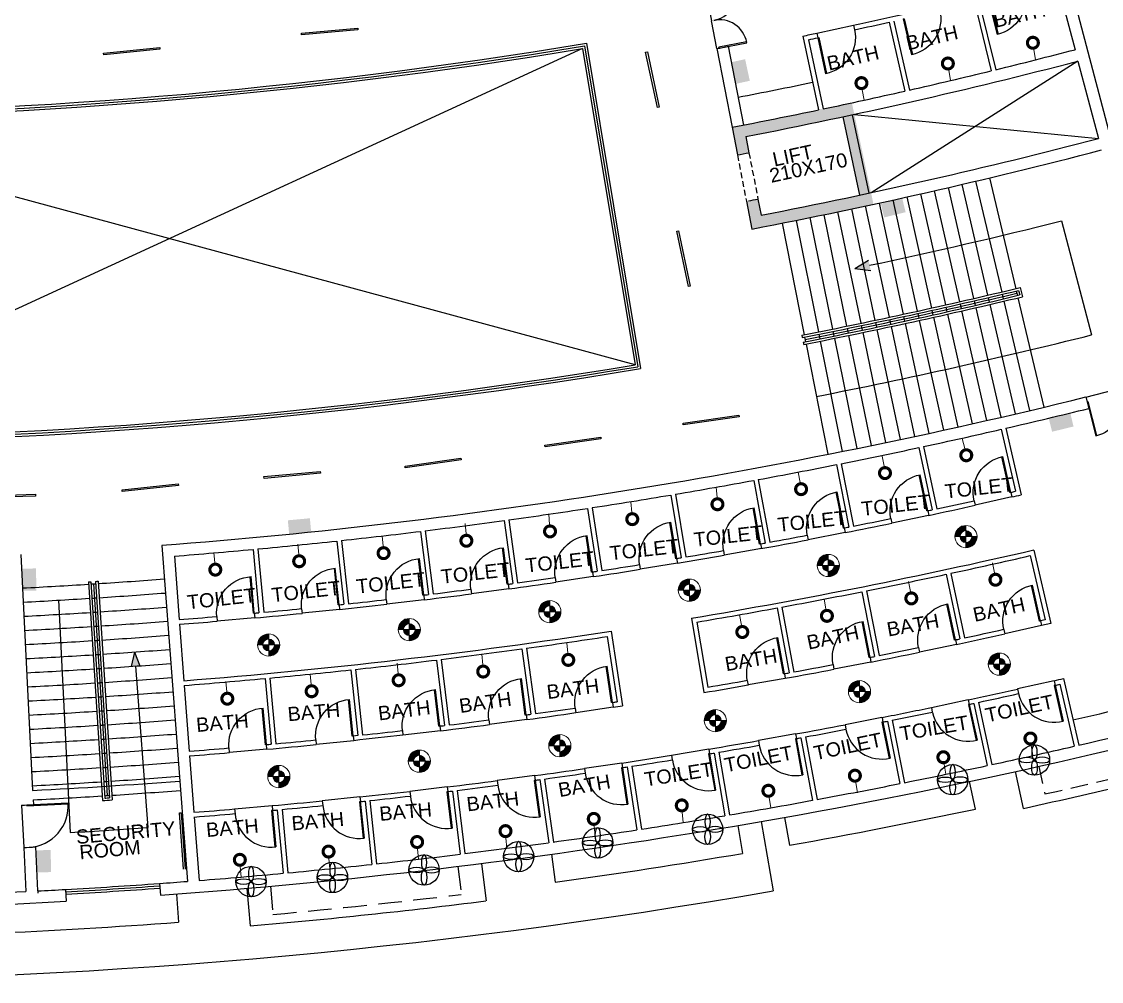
# Model space of a CAD drawing. Header units: inches. Extents: x -221585 to 401252, y -284294 to 332380.
# Drawn here: x 126282 to 128574, y 52533 to 54570 of the extents above; entities that cross this region are included whole.
import ezdxf

# ---------------------------------------------------------------- set-up
doc = ezdxf.new("R2010")
doc.units = ezdxf.units.IN
doc.header["$MEASUREMENT"] = 0
doc.linetypes.add('HIDDEN', pattern=[0.375, 0.25, -0.125])
doc.linetypes.add('HIDDEN2', pattern=[0.1875, 0.125, -0.0625])
for name, color, linetype, lineweight in [('-6LTG', 4, 'Continuous', 18), ('PIE', 7, 'Continuous', 15), ('text', 72, 'HIDDEN2', 5)]:
    doc.layers.add(name, color=color, linetype=linetype, lineweight=lineweight)
doc.layers.add('Lighting', color=8, linetype='Continuous')
doc.styles.add('DIM', font='arial.ttf')

# ---------------------------------------------------------------- blocks, each defined once
blk = doc.blocks.new('TRTH')
at = {"color": 1, "ltscale": 8}
for p, q in [((-589.839, -68.759), (-589.839, -67.98)), ((-589.819, -68.759), (-589.819, -67.979)), ((-589.839, -68.759), (-589.819, -68.759)), ((-589.839, -68.859), (-589.039, -68.859))]:
    blk.add_line(p, q, dxfattribs=at)
blk.add_arc((-589.819, -68.759), 0.78, 0, 91.4693, dxfattribs=at)
blk = doc.blocks.new('d2')
at = {"color": 1, "ltscale": 8}
for p, q in [((-332.772, -186.458, 9945.752), (-332.753, -186.454, 9945.752)), ((-332.628, -187.194, 9945.752), (-332.772, -186.458, 9945.752)), ((-332.609, -187.19, 9945.752), (-332.753, -186.454, 9945.752)), ((-332.753, -186.454, 9945.752), (-332.753, -186.454, 9945.732)), ((-332.753, -186.454, 9945.732), (-332.753, -186.454, 9945.732)), ((-334.226, -186.743, 9945.752), (-334.206, -186.739, 9945.752)), ((-334.082, -187.479, 9945.752), (-334.226, -186.743, 9945.752)), ((-334.062, -187.475, 9945.752), (-334.206, -186.739, 9945.752)), ((-332.628, -187.194, 9945.752), (-332.609, -187.19, 9945.752)), ((-334.063, -187.577, 9945.752), (-332.589, -187.288, 9945.752)), ((-334.082, -187.479, 9945.752), (-334.062, -187.475, 9945.752))]:
    blk.add_line(p, q, dxfattribs=at)
for centre, start, end in [((-332.628, -187.194, 9945.752), 101.092, 178.0402), ((-334.062, -187.475, 9945.752), 24.1438, 101.092)]:
    blk.add_arc(centre, 0.75, start, end, dxfattribs=at)
blk = doc.blocks.new('RYTRTRTRTRT')
at = {"color": 1}
for p, q in [((42.518, 61.153), (42.518, 61.753)), ((42.518, 61.753), (42.538, 61.753)), ((42.538, 61.753), (42.538, 61.153)), ((43.718, 61.753), (43.698, 61.753)), ((43.698, 61.753), (43.698, 61.153)), ((43.718, 61.153), (43.718, 61.753)), ((42.518, 61.153), (42.538, 61.153)), ((42.518, 61.103), (43.118, 61.103)), ((43.718, 61.103), (43.118, 61.103)), ((43.718, 61.153), (43.698, 61.153))]:
    blk.add_line(p, q, dxfattribs=at)
for centre, start, end in [((42.528, 61.163), 359.0371, 90), ((43.708, 61.163), 90, 180.9629)]:
    blk.add_arc(centre, 0.59, start, end, dxfattribs=at)
blk = doc.blocks.new('w.l')
at = {"layer": 'PIE', "color": 6}
blk.add_line((109349.8, 39723.6), (109371.7, 39720.1), dxfattribs=at)
at = {"layer": 'PIE', "color": 6, "const_width": 6.59}
blk.add_lwpolyline([(109337.4, 39737.9, 1), (109333.8, 39715, 1)], format="xyb", close=True, dxfattribs=at)
blk = doc.blocks.new('LED DownLight')
at = {"layer": '-6LTG'}
for points in [[(-34.5, 49.4), (-34.5, 92.8, 0.414214), (-127.3, 0), (-83.8, 0, -0.414214)], [(-34.5, 0), (-83.8, 0, 0.414214), (-34.5, -49.4)], [(-34.5, 49.4), (-34.5, 0), (14.9, 0, 0.414214)], [(58.3, 0), (14.9, 0, -0.414214), (-34.5, -49.4), (-34.5, -92.8, 0.414214)]]:
    blk.add_hatch(color=5, dxfattribs=at).paths.add_polyline_path(points)
at = {"layer": '-6LTG', "color": 5}
for p, q in [((-34.5, -92.8), (-34.5, 92.8)), ((58.3, 0), (-127.3, 0))]:
    blk.add_line(p, q, dxfattribs=at)
for radius in [92.8, 49.4]:
    blk.add_circle((-34.5, 0), radius, dxfattribs=at)

msp = doc.modelspace()

# ---------------------------------------------------------------- hatches: boundary and pattern name
at = {"ltscale": 10}
h = msp.add_hatch(color=4, dxfattribs=at)
h.dxf.hatch_style = 1
edge = h.paths.add_edge_path()
edge.add_line((128025.1, 54367.6), (128060.6, 54201.3))
edge.add_arc((125669.5, 65414.6), 11465.4, 280.97164, 282.03723, ccw=False)
edge.add_line((127851.6, 54158.8), (127845, 54193.2))
edge.add_arc((122394.7, 82341.6), 28671.2, 280.90835, 280.95831, ccw=False)
edge.add_line((127820.4, 54188.4), (127831.8, 54129.5))
edge.add_arc((125816.5, 64664.8), 10726.3, 280.82929, 282.23792)
edge.add_line((128090.2, 54182.2), (128044.3, 54397.4))
edge.add_arc((125814.7, 64673.9), 10515.6, 280.82674, 282.24138, ccw=False)
edge.add_line((127790, 54345.5), (127801.4, 54286.6))
edge.add_arc((122423.3, 82194.3), 28421.2, 280.90778, 280.95818)
edge.add_line((127825.9, 54291.3), (127819.3, 54325.7))
edge.add_arc((125656.6, 65478), 11360.1, 280.97454, 282.03422)
h = msp.add_hatch(color=2, dxfattribs=at)
h.dxf.hatch_style = 1
h.paths.add_polyline_path([(128084.4, 54041.3), (128050.5, 54045.9), (128079.6, 54063.8)])
at = {"ltscale": 8}
h = msp.add_hatch(color=2, dxfattribs=at)
h.dxf.hatch_style = 1
h.paths.add_polyline_path([(126521.8, 53232.2), (126533.3, 53202.9, -0.000385), (126514.5, 53201.6)])

# ---------------------------------------------------------------- linework, layer by layer
at = {"color": 4, "ltscale": 8}
for p, q in [((128362.5, 55198.1, 0.8), (128913.9, 53104.5, 0.8)), ((128479.7, 54655.1, 0.8), (128517.9, 54510, 0.8)), ((128524.2, 54485.9, -58), (128567.5, 54321.5, 1.3)), ((126280.8, 53439.4, 0.4), (126305.8, 52938.5, 0.4)), ((126306.8, 52918.5, 0.4), (126307.3, 52908.6, 0.4)), ((126286.8, 52817.4, 0.4), (126291.5, 52724, 0.4)), ((126311.8, 52818.7, 0.4), (126316.4, 52725.3, 0.4)), ((126316.5, 52723.7, 0.4), (126316.7, 52720.3, 0.4))]:
    msp.add_line(p, q, dxfattribs=at)
at = {"color": 4, "ltscale": 10}
for p, q in [((128304.4, 54610.9, 0.9), (128340, 54465.2, 0.9)), ((128314.1, 54613.2, 0.9), (128349.7, 54467.5, 0.9)), ((128123.8, 54568.4, 0.9), (128157, 54422.2, 0.9)), ((128133.5, 54570.6, 0.9), (128166.8, 54424.4, 0.9)), ((127969.9, 54545, 0.9), (127971.9, 54535.2, 0.9)), ((128048.1, 54561.8, 0.9), (128050.2, 54552.1, 0.4)), ((127782.1, 54517.1, 0.4), (127814.5, 54350.2, 0.4)), ((127940.5, 54538.8, 0.9), (127973.3, 54382.2, 0.9)), ((127952.3, 54531.1, 0.9), (127983.1, 54384.3, 0.9)), ((127757.6, 54512.4, 0.4), (127790, 54345.5, 0.4)), ((128025.2, 54367.6, 0.4), (128060.6, 54201.3, 0.4)), ((128044.7, 54371.8, -58), (128080.1, 54205.5, 1.3)), ((127790, 54345.5, 0.4), (127801.4, 54286.6, 0.4)), ((127819.3, 54325.7, -58), (127825.9, 54291.3, 0.4)), ((127820.4, 54188.4, 0.4), (127831.8, 54129.5, 0.4)), ((127845, 54193.2, 0.4), (127851.6, 54158.8, 0.4)), ((128541.2, 53773.2, 0.4), (128547.1, 53748.9, 0.4)), ((128361.3, 53704.6, 0.9), (128391.6, 53573.1, 0.4)), ((128371, 53706.9, 0.4), (128403.5, 53565.6, 0.4)), ((128186.7, 53665.9, 0.4), (128215.1, 53533.9, 0.4)), ((128196.5, 53668, 0.4), (128224.8, 53536, 0.4)), ((128011.6, 53629.7, 0.4), (128038, 53497.3, 0.4)), ((128021.4, 53631.7, 0.4), (128047.8, 53499.3, 0.4)), ((127836, 53596.2, 0.4), (127860.4, 53463.4, 0.4)), ((127845.8, 53598, 0.4), (127870.2, 53465.2, 0.4)), ((127659.9, 53565.2, 0.4), (127682.3, 53432.1, 0.4)), ((127669.8, 53566.9, 0.4), (127692.2, 53433.8, 0.4)), ((128381.8, 53570.8, 0.4), (128384.1, 53561.1, 0.4)), ((127483.4, 53536.9, 0.4), (127503.8, 53403.4, 0.4)), ((127493.3, 53538.4, 0.4), (127513.7, 53405, 0.4)), ((128205.3, 53531.8, 0.4), (128207.4, 53522, 0.4)), ((128303.8, 53553.2, 0.4), (128306, 53543.5, 0.4)), ((127306.4, 53511.2, 0.4), (127324.9, 53377.5, 0.4)), ((127316.3, 53512.6, 0.4), (127334.8, 53378.8, 0.4)), ((128127, 53515.3, 0.4), (128129.1, 53505.6, 0.4)), ((127129.1, 53488.1, 0.4), (127145.6, 53354.1, 0.4)), ((127139.1, 53489.3, 0.4), (127155.5, 53355.3, 0.4)), ((128028.2, 53495.4, 0.4), (128030.1, 53485.6, 0.4)), ((126951.5, 53467.7, 0.4), (126966, 53333.4, 0.4)), ((126961.4, 53468.7, 0.4), (126975.9, 53334.5, 0.4)), ((127949.7, 53480.1, 0.4), (127951.6, 53470.3, 0.4)), ((126579.7, 53458.5, 0.4), (126634.2, 52745.6, 0.4)), ((126773.6, 53449.8, 0.4), (126786.1, 53315.4, 0.4)), ((126783.6, 53450.8, 0.4), (126796.1, 53316.4, 0.4)), ((127771.8, 53447.5, 0.4), (127773.6, 53437.6, 0.4)), ((127850.6, 53461.6, 0.4), (127852.4, 53451.7, 0.4)), ((128430.5, 53448.6, 0.4), (128466.4, 53292.7, 0.4)), ((126606.5, 53435.5, 0.4), (126616.8, 53300.9, 0.4)), ((127593.5, 53417.5, 0.4), (127595.2, 53407.6, 0.4)), ((127672.5, 53430.4, 0.4), (127674.1, 53420.6, 0.4)), ((128423, 53436.6, 0.4), (128454.4, 53300.2, 0.4)), ((127493.9, 53401.9, 0.4), (127495.5, 53392.1, 0.4)), ((128244.4, 53397, 0.4), (128273.8, 53260.1, 0.4)), ((128254.2, 53399.1, 0.4), (128283.6, 53262.2, 0.4)), ((127315, 53376.1, 0.4), (127316.4, 53366.2, 0.4)), ((127414.8, 53390.2, 0.4), (127416.3, 53380.3, 0.4)), ((127135.7, 53352.9, 0.4), (127136.9, 53343, 0.4)), ((127235.7, 53365.5, 0.4), (127237.1, 53355.6, 0.4)), ((128065.3, 53360, 0.4), (128092.7, 53222.7, 0.4)), ((128075.2, 53362, 0.4), (128102.5, 53224.7, 0.4)), ((126956.1, 53332.4, 0.4), (126957.1, 53322.4, 0.4)), ((127056.2, 53343.5, 0.4), (127057.5, 53333.6, 0.4)), ((127885.7, 53325.7, 0.4), (127911, 53188, 0.4)), ((127895.6, 53327.5, 0.4), (127920.9, 53189.8, 0.4)), ((126696.5, 53307.5, 0.4), (126697.4, 53297.5, 0.4)), ((126776.1, 53314.5, 0.4), (126777.1, 53304.5, 0.4)), ((126876.5, 53324.1, 0.4), (126877.6, 53314.2, 0.4)), ((127703.9, 53303.9, 0.4), (127730.5, 53146.1, 0.4)), ((126617.6, 53291, 0.4), (126626.7, 53171.3, 0.4)), ((127715.5, 53295.7, 0.4), (127738.7, 53157.6, 0.4)), ((128366.6, 53280.3, 0.4), (128368.8, 53270.6, 0.4)), ((128454.4, 53300.2, 0.4), (128444.6, 53298, 0.4)), ((128444.6, 53298, 0.4), (128446.9, 53288.2, 0.4)), ((128466.4, 53292.7, 0.4), (128446.9, 53288.2, 0.4)), ((127525, 53265.1, 0.4), (127546.3, 53126.7, 0.4)), ((127533.4, 53276.5, 0.4), (127557.7, 53118.3, 0.4)), ((128264, 53258, 0.4), (128266.1, 53248.2, 0.4)), ((127344.1, 53238.8, 0.4), (127363.2, 53100.1, 0.4)), ((127354, 53240.1, 0.4), (127373.1, 53101.5, 0.4)), ((128185.8, 53241.6, 0.4), (128187.8, 53231.8, 0.4)), ((127162.7, 53215.2, 0.4), (127179.8, 53076.2, 0.4)), ((127172.6, 53216.4, 0.4), (127189.7, 53077.4, 0.4)), ((128082.9, 53220.8, 0.4), (128084.8, 53211, 0.4)), ((126981, 53194.2, 0.4), (126996.1, 53055.1, 0.4)), ((126991, 53195.3, 0.4), (127006, 53056.1, 0.4)), ((128004.4, 53205.5, 0.4), (128006.3, 53195.7, 0.4)), ((126799.1, 53176, 0.4), (126812, 53036.6, 0.4)), ((126809, 53177, 0.4), (126822, 53037.6, 0.4)), ((127822.4, 53172.1, 0.4), (127824.2, 53162.2, 0.4)), ((127901.2, 53186.2, 0.4), (127903, 53176.4, 0.4)), ((128473.8, 53171.3, 0.4), (128476, 53161.5, 0.4)), ((128493.3, 53175.8, 0.4), (128525.8, 53034.4, 0.4)), ((126627.5, 53161.3, 0.4), (126638.2, 53021.7, 0.4)), ((128395.7, 53154, 0.4), (128398, 53143.9, 0.4)), ((128485.8, 53163.8, 0.4), (128516.1, 53032.2, 0.4)), ((127536.4, 53125.2, 0.4), (127537.9, 53115.3, 0.4)), ((128291.4, 53131, 0.4), (128293.4, 53121.1, 0.4)), ((128303.2, 53123.2, 0.4), (128331.5, 52991.2, 0.4)), ((128313, 53125.3, 0.4), (128341.3, 52993.3, 0.4)), ((127353.3, 53098.7, 0.4), (127354.7, 53088.8, 0.4)), ((127457.2, 53113.4, 0.4), (127458.7, 53103.5, 0.4)), ((128213, 53114.8, 0.4), (128215.1, 53104.7, 0.4)), ((127169.9, 53075, 0.4), (127171.1, 53065.1, 0.4)), ((127274, 53088.1, 0.4), (127275.4, 53078.2, 0.4)), ((128029.8, 53078, 0.4), (128031.7, 53068.2, 0.4)), ((128108.3, 53093.3, 0.4), (128110.2, 53083.5, 0.4)), ((128120, 53085.4, 0.4), (128146.4, 52953, 0.4)), ((128129.8, 53087.4, 0.4), (128156.2, 52955, 0.4)), ((126996.1, 53055.1, 0.4), (126986.1, 53054, 0.4)), ((126986.1, 53054, 0.4), (126987.2, 53044, 0.4)), ((127090.4, 53065.6, 0.4), (127091.7, 53055.6, 0.4)), ((127924.7, 53058.3, 0.4), (127926.5, 53048.5, 0.4)), ((127946.2, 53052.1, 0.4), (127970.6, 52919.3, 0.4)), ((126723.3, 53018.7, 0.4), (126722.5, 53028.7, 0.4)), ((126803, 53025.8, 0.4), (126802.1, 53035.7, 0.4)), ((126906.6, 53045.7, 0.4), (126907.6, 53035.8, 0.4)), ((127845.9, 53044.2, 0.4), (127847.8, 53034.4, 0.4)), ((127936.3, 53050.3, 0.4), (127960.7, 52917.5, 0.4)), ((126638.9, 53011.8, 0.4), (126648.1, 52892.1, 0.4)), ((127661.7, 53013.2, 0.4), (127663.3, 53003.3, 0.4)), ((127740.6, 53026.1, 0.4), (127742.3, 53016.3, 0.4)), ((127752.1, 53017.9, 0.4), (127774.6, 52884.8, 0.4)), ((127762, 53019.6, 0.4), (127784.4, 52886.5, 0.4)), ((127476.9, 52984.9, 0.4), (127478.4, 52975, 0.4)), ((127556.1, 52996.7, 0.4), (127557.6, 52986.8, 0.4)), ((127567.5, 52988.3, 0.4), (127587.9, 52854.9, 0.4)), ((127577.3, 52989.8, 0.4), (127597.8, 52856.4, 0.4)), ((127291.8, 52959.3, 0.4), (127293.2, 52949.4, 0.4)), ((127371.1, 52969.9, 0.4), (127372.5, 52960, 0.4)), ((127382.4, 52961.4, 0.4), (127400.9, 52827.7, 0.4)), ((127392.3, 52962.8, 0.4), (127410.8, 52829, 0.4)), ((127106.2, 52936.5, 0.4), (127107.4, 52926.6, 0.4)), ((127185.6, 52945.9, 0.4), (127186.8, 52936, 0.4)), ((127196.9, 52937.3, 0.4), (127213.4, 52803.3, 0.4)), ((127206.8, 52938.5, 0.4), (127223.3, 52804.5, 0.4)), ((126920.5, 52916.5, 0.4), (126921.6, 52906.6, 0.4)), ((127000.1, 52924.7, 0.4), (127001.2, 52914.8, 0.4)), ((127011.1, 52915.9, 0.4), (127025.6, 52781.6, 0.4)), ((127021.1, 52916.9, 0.4), (127035.6, 52782.7, 0.4)), ((126734.4, 52899.2, 0.4), (126735.4, 52889.2, 0.4)), ((126814.1, 52906.3, 0.4), (126815.1, 52896.3, 0.4)), ((126825, 52897.2, 0.4), (126837.5, 52762.8, 0.4)), ((126835, 52898.2, 0.4), (126847.5, 52763.7, 0.4)), ((126648.9, 52882.2, 0.4), (126659.2, 52747.5, 0.4)), ((126575.1, 52741.2, 0.4), (126576.9, 52716.3, 0.4)), ((126375.6, 52728.5, 0.4), (126377, 52703.5, 0.4))]:
    msp.add_line(p, q, dxfattribs=at)
at = {"color": 5}
for p, q in [((126876.2, 54544.9), (126995.6, 54555.8)), ((126876.6, 54541.2), (126876.2, 54544.9)), ((126996, 54552.2), (126876.6, 54541.2)), ((126995.6, 54555.8), (126996, 54552.2)), ((126456.4, 54502.4), (126575.6, 54514.8)), ((126456.8, 54498.8), (126456.4, 54502.4)), ((126576, 54511.2), (126456.8, 54498.8)), ((126575.6, 54514.8), (126576, 54511.2)), ((127606.7, 54504.6), (127610.3, 54505.4)), ((127631.8, 54387.3), (127606.7, 54504.6)), ((127610.3, 54505.4), (127635.4, 54388.1)), ((127635.4, 54388.1), (127631.8, 54387.3)), ((127672.6, 54124.8), (127676.2, 54125.6)), ((127697.7, 54007.6), (127672.6, 54124.8)), ((127676.2, 54125.6), (127701.3, 54008.3)), ((127701.3, 54008.3), (127697.7, 54007.6)), ((127686.1, 53717.6, 0.4), (127804.8, 53734.6, 0.4)), ((127686.6, 53714, 0.4), (127686.1, 53717.6, 0.4)), ((127805.3, 53730.9, 0.4), (127686.6, 53714, 0.4)), ((127804.8, 53734.6, 0.4), (127805.3, 53730.9, 0.4)), ((127392.6, 53671.1, 0.4), (127511.3, 53688.1, 0.4)), ((127393.1, 53667.5, 0.4), (127392.6, 53671.1, 0.4)), ((127511.8, 53684.4, 0.4), (127393.1, 53667.5, 0.4)), ((127511.3, 53688.1, 0.4), (127511.8, 53684.4, 0.4)), ((127096.1, 53626.6, 0.4), (127214.8, 53643.6, 0.4)), ((127096.6, 53623, 0.4), (127096.1, 53626.6, 0.4)), ((127215.3, 53639.9, 0.4), (127096.6, 53623, 0.4)), ((127214.8, 53643.6, 0.4), (127215.3, 53639.9, 0.4)), ((126796.7, 53604.3, 0.4), (126916.1, 53615.2, 0.4)), ((126797.1, 53600.6, 0.4), (126796.7, 53604.3, 0.4)), ((126916.5, 53611.6, 0.4), (126797.1, 53600.6, 0.4)), ((126916.1, 53615.2, 0.4), (126916.5, 53611.6, 0.4)), ((126495.4, 53576.3, 0.4), (126614.6, 53588.7, 0.4)), ((126615, 53585.1, 0.4), (126495.8, 53572.6, 0.4)), ((126614.6, 53588.7, 0.4), (126615, 53585.1, 0.4)), ((126192, 53563, 0.4), (126311.9, 53566.8, 0.4)), ((126312, 53563.1, 0.4), (126192.1, 53559.3, 0.4)), ((126311.9, 53566.8, 0.4), (126312, 53563.1, 0.4)), ((126495.8, 53572.6, 0.4), (126495.4, 53576.3, 0.4)), ((126617.4, 52891, 0.8), (126621.1, 52891.3, 0.8)), ((126625.6, 52771.4, 0.8), (126617.4, 52891, 0.8)), ((126621.1, 52891.3, 0.8), (126629.2, 52771.6, 0.8))]:
    msp.add_line(p, q, dxfattribs=at)
at = {"color": 2, "ltscale": 8}
for p, q in [((127476.8, 54518.1, 0.4), (127590.1, 53837.4, 0.4)), ((127481, 54523.8, 0.4), (127595.9, 53833.3, 0.4)), ((127472.7, 54512.3, 0.4), (125667, 53682, 0.4)), ((127472.7, 54512.3, 0.4), (127584.4, 53841.6, 0.4)), ((127584.4, 53841.6, 0.4), (125661.9, 54362, 0.4)), ((128277.7, 54224.1, 0.8), (128332.5, 53988.9, 0.9)), ((128306.9, 54231, 0.8), (128362.3, 53995.9, 0.9)), ((128336.1, 54237.9, 0.8), (128392.1, 54003, 0.9)), ((128160.7, 54197.5, 0.8), (128213, 53961.8, 0.9)), ((128189.9, 54204.1, 0.8), (128242.9, 53968.4, 0.9)), ((128219.2, 54210.7, 0.8), (128272.8, 53975.2, 0.9)), ((128248.4, 54217.4, 0.8), (128302.6, 53982, 0.9)), ((128072.7, 54178.4, 0.8), (128123.2, 53942.2, 0.9)), ((128102, 54184.7, 0.8), (128153.2, 53948.6, 0.9)), ((128131.4, 54191.1, 0.8), (128183.1, 53955.2, 0.9)), ((127955.2, 54153.9, 0.8), (128003.2, 53917.2, 0.9)), ((127984.6, 54159.9, 0.8), (128033.2, 53923.3, 0.9)), ((128014, 54166, 0.8), (128063.3, 53929.5, 0.9)), ((128043.3, 54172.1, 0.8), (128093.2, 53935.8, 0.9)), ((127896.3, 54142.1, 0.8), (127943.1, 53905.2, 0.9)), ((127925.8, 54147.9, 0.8), (127973.2, 53911.1, 0.9)), ((128363.4, 53991.1, 0.9), (128365.7, 53981.3, 0.9)), ((128393.2, 53998.1, 0.9), (128395.6, 53988.4, 0.9)), ((128273.9, 53970.3, 0.9), (128276.1, 53960.6, 0.9)), ((128303.7, 53977.2, 0.9), (128306, 53967.4, 0.9)), ((128333.6, 53984.1, 0.9), (128335.9, 53974.3, 0.9)), ((128337, 53969.5, 0.9), (128391.1, 53737.2, 0.9)), ((128366.9, 53976.5, 0.9), (128421.6, 53744.3, 0.9)), ((128396.7, 53983.5, 0.9), (128452, 53751.5, 0.9)), ((128184.2, 53950.3, 0.9), (128186.3, 53940.5, 0.9)), ((128214.1, 53956.9, 0.9), (128216.2, 53947.1, 0.9)), ((128244, 53963.6, 0.9), (128246.2, 53953.8, 0.9)), ((128247.3, 53948.9, 0.9), (128299.6, 53716.2, 0.9)), ((128277.2, 53955.7, 0.9), (128330.1, 53723.1, 0.9)), ((128307.1, 53962.5, 0.9), (128360.6, 53730.1, 0.9)), ((128064.3, 53924.6, 0.9), (128066.3, 53914.9, 0.9)), ((128094.3, 53930.9, 0.9), (128096.3, 53921.1, 0.9)), ((128124.2, 53937.3, 0.9), (128126.3, 53927.5, 0.9)), ((128127.4, 53922.6, 0.9), (128177.3, 53689.4, 0.9)), ((128154.2, 53943.8, 0.9), (128156.3, 53934, 0.9)), ((128157.4, 53929.1, 0.9), (128207.9, 53696, 0.9)), ((128187.4, 53935.6, 0.9), (128238.5, 53702.7, 0.9)), ((128217.3, 53942.2, 0.9), (128269, 53709.4, 0.9)), ((127938.2, 53904.2, 0.9), (127939.2, 53899.3, 0.9)), ((127938.2, 53904.2, 0.9), (127939.2, 53899.3, 0.9)), ((127944.1, 53900.2, 0.9), (127946, 53890.4, 0.9)), ((127974.2, 53906.2, 0.9), (127976.1, 53896.4, 0.9)), ((128004.2, 53912.3, 0.9), (128006.2, 53902.5, 0.9)), ((128034.3, 53918.4, 0.9), (128036.3, 53908.6, 0.9)), ((128037.3, 53903.7, 0.9), (128085.3, 53670.1, 0.9)), ((128067.3, 53910, 0.9), (128116, 53676.5, 0.9)), ((128097.4, 53916.3, 0.9), (128146.6, 53682.9, 0.9)), ((127941.1, 53889.5, 0.9), (127942.1, 53884.6, 0.9)), ((127947, 53885.5, 0.9), (127993.2, 53651.6, 0.9)), ((127977.1, 53891.5, 0.9), (128023.9, 53657.7, 0.9)), ((128007.2, 53897.6, 0.9), (128054.6, 53663.9, 0.9)), ((126360.8, 53342.1, 0.4), (126385.3, 52849.2, 0.4)), ((126521.8, 53232.2, 0.4), (126514.5, 53201.6, 0.4)), ((126521.8, 53232.2, 0.4), (126533.3, 53202.9, 0.4)), ((126524.1, 53202.3, 0.4), (126550.3, 52859.8, 0.4))]:
    msp.add_line(p, q, dxfattribs=at)
at = {"color": 2, "ltscale": 10}
for p, q in [((128524.2, 54485.9, -58), (128085, 54206.6, 0.4)), ((128049.6, 54372.8, 0.4), (128567.5, 54321.5, 1.3)), ((128489.3, 54146.7, 0.8), (128553, 53904.9, 0.8)), ((128050.5, 54045.9, 0.4), (128079.6, 54063.8, 0.4)), ((128050.5, 54045.9, 0.4), (128084.4, 54041.3, 0.4)), ((128398.1, 53999.3, 0.4), (128400.5, 53989.6, 0.4)), ((128401.8, 54005.3, 0.4), (128406.5, 53985.9, 0.4)), ((126424.5, 53381, 0.4), (126454.2, 52917, 0.4)), ((126429.5, 53381.4, 0.4), (126458.9, 52922.3, 0.4)), ((126434.8, 53376.7, 0.4), (126463.6, 52927.6, 0.4)), ((126439.5, 53382, 0.4), (126468.9, 52922.9, 0.4)), ((126444.5, 53382.3, 0.4), (126474.2, 52918.3, 0.4))]:
    msp.add_line(p, q, dxfattribs=at)
at = {"color": 2, "linetype": 'HIDDEN2', "ltscale": 100}
for p, q in [((127825.9, 54291.3, 0.4), (127845, 54193.2, 0.4)), ((127801.4, 54286.6, 0.4), (127820.4, 54188.4, 0.4))]:
    msp.add_line(p, q, dxfattribs=at)
at = {"color": 20, "linetype": 'HIDDEN', "ltscale": 150}
msp.add_line((128440.9, 52989.6, 0.4), (128454, 52931, 0.4), dxfattribs=at)
at = {"color": 20, "ltscale": 10}
for p, q in [((128408.6, 52900.5, 0.4), (128391.9, 52978.6, 0.4)), ((128306.7, 52899, 0.4), (128294.1, 52957.7, 0.4)), ((127901.4, 52881.4, 0.4), (127911.9, 52822.3, 0.4)), ((127802, 52864.1, 0.4), (127812, 52804.9, 0.4)), ((127406.6, 52803.2, 0.4), (127414.8, 52743.8, 0.4)), ((127258, 52782.7, 0.4), (127267.9, 52704.2, 0.4)), ((126760.6, 52730.8, 0.4), (126767.5, 52651.1, 0.4)), ((126611.1, 52718.8, 0.4), (126615.5, 52659, 0.4))]:
    msp.add_line(p, q, dxfattribs=at)
at = {"color": 1, "ltscale": 10}
msp.add_line((127851.7, 52872.6, 0.4), (127877.4, 52725.6, 0.4), dxfattribs=at)
at = {"color": 20, "linetype": 'HIDDEN', "ltscale": 200}
for p, q in [((127208.3, 52777.5, 0.4), (127215.5, 52717.9, 0.4)), ((126810.4, 52735.2, 0.4), (126815.8, 52675.5, 0.4))]:
    msp.add_line(p, q, dxfattribs=at)
at = {"color": 5}
for centre in [(128431.9, 53003), (128258.3, 52961.2), (127738.3, 52856.1, 0.4), (127505, 52827.3), (127337.2, 52798.2), (127136.5, 52769.7), (126769.4, 52745.2), (126942.1, 52753.9)]:
    msp.add_circle(centre, 32.2, dxfattribs=at)
at = {"color": 4, "ltscale": 10}
for centre, radius, start, end in [((125661.9, 65452, 0.4), 11148.5, 282.35875, 282.90006), ((125661.9, 65452, 0.4), 11158.5, 282.35875, 282.74593), ((125661.9, 65452, 0.4), 11148.5, 281.79342, 281.94751), ((122420.3, 82211.2, 0.4), 28208.4, 280.90675, 280.95753), ((125661.9, 65452, 0.4), 11158.5, 281.84481, 281.94751), ((125619.3, 65623.2, -58), 11485, 283.75321, 284.61841), ((125661.9, 65452, -58), 11333.5, 280.9733, 284.62866), ((125661.9, 65452, 0.4), 11308.5, 282.79727, 283.69907), ((125661.9, 65452, 0.4), 11308.5, 281.84481, 282.74661), ((125661.9, 65452, 0.4), 11308.5, 280.84677, 281.79415), ((125661.9, 65452, 1.3), 11503.5, 280.9733, 284.63063), ((122423.3, 82194.3, 0.4), 28421.2, 280.90778, 280.95818), ((125658, 65469.2, -0.4), 11546.2, 280.85214, 284.62793), ((125661.9, 65452, 0.4), 11468.5, 280.87294, 280.9733), ((125661.9, 65452, 0.4), 12028.5, 274.37583, 283.84941), ((125661.9, 65452, 0.4), 12053.5, 282.98856, 283.85075), ((125661.9, 65452, 0.4), 12053.5, 282.13865, 282.94101), ((125661.9, 65452, 0.4), 12053.5, 281.28874, 282.09111), ((125661.9, 65452, 0.4), 12053.5, 280.43883, 281.24121), ((125661.9, 65452, 0.4), 12053.5, 279.58893, 280.3913), ((125661.9, 65452, 0.4), 12053.5, 278.73902, 279.54139), ((125661.9, 65452, 0.4), 12188.5, 282.89428, 282.94128), ((125661.9, 65452, 0.4), 12188.5, 282.89428, 282.94128), ((125661.9, 65452, 0.4), 12198.5, 282.89431, 282.98827), ((125661.9, 65452, 0.4), 12053.5, 277.88911, 278.69148), ((125661.9, 65452, 0.4), 12188.5, 282.04437, 282.09138), ((125661.9, 65452, 0.4), 12198.5, 282.04441, 282.51821), ((125661.9, 65452, 0.4), 12188.5, 282.13838, 282.51821), ((125661.9, 65452, 0.4), 12188.5, 282.13838, 282.51821), ((125661.9, 65452, 0.4), 12053.5, 277.0392, 277.84158), ((125661.9, 65452, 0.4), 12188.5, 281.28848, 281.66865), ((125661.9, 65452, 0.4), 12053.5, 276.1893, 276.99167), ((125661.9, 65452, 0.4), 12188.5, 281.18839, 281.24147), ((125661.9, 65452, 0.4), 12198.5, 281.1945, 281.66865), ((125661.9, 65452, 0.4), 12053.5, 275.33939, 276.14176), ((125661.9, 65452, 0.4), 12188.5, 280.3391, 280.39156), ((125661.9, 65452, 0.4), 12198.5, 280.33903, 280.81874), ((125661.9, 65452, 0.4), 12188.5, 280.43857, 280.81839), ((125661.9, 65452, 0.4), 12053.5, 274.49467, 275.29186), ((125661.9, 65452, 0.4), 12188.5, 279.58866, 279.96849), ((125661.9, 65452, 0.4), 12318.5, 279.5419, 282.98804), ((125661.9, 65452, 0.4), 12188.5, 278.73876, 279.11858), ((125661.9, 65452, 0.4), 12188.5, 279.48843, 279.54165), ((125661.9, 65452, 0.4), 12198.5, 279.49469, 279.96849), ((125661.9, 65452, 0.4), 12328.5, 282.13812, 282.94155), ((125661.9, 65452, 0.4), 12188.5, 278.64474, 278.69175), ((125661.9, 65452, 0.4), 12198.5, 278.64478, 279.11893), ((125661.9, 65452, 0.4), 12328.5, 281.28821, 282.09164), ((125661.9, 65452, 0.4), 12188.5, 277.79483, 277.84184), ((125630.1, 65673.4, 0.4), 12422.2, 277.80169, 278.26696), ((125661.9, 65452, 0.4), 12188.5, 277.88885, 278.26867), ((125661.9, 65452, 0.4), 12188.5, 276.94493, 276.99193), ((125661.9, 65452, 0.4), 12198.5, 276.94496, 277.41911), ((125661.9, 65452, 0.4), 12188.5, 277.03894, 277.41876), ((125661.9, 65452, 0.4), 12328.5, 280.4383, 281.24174), ((125661.9, 65452, 0.4), 12188.5, 276.08865, 276.14203), ((125661.9, 65452, 0.4), 12198.5, 276.09506, 276.56886), ((125661.9, 65452, 0.4), 12188.5, 276.18903, 276.56886), ((125661.9, 65452, 0.4), 12328.5, 279.5884, 280.39183), ((125661.9, 65452, 0.4), 12188.5, 274.49335, 274.86904), ((125661.9, 65452, 0.4), 12188.5, 275.24511, 275.29212), ((125661.9, 65452, 0.4), 12198.5, 275.24515, 275.7193), ((125661.9, 65452, 0.4), 12188.5, 275.33913, 275.71895), ((125661.9, 65452, 0.4), 12198.5, 274.49325, 274.86939), ((125661.9, 65452, 0.4), 12468.5, 282.13786, 282.52858), ((125661.9, 65452, 0.4), 12318.5, 274.49211, 278.73851), ((125661.9, 65452, 0.4), 12328.5, 277.88858, 278.69201), ((125661.9, 65452, 0.4), 12468.5, 282.04599, 282.0919), ((125661.9, 65452, 0.4), 12478.5, 282.04599, 282.52858), ((125661.9, 65452, 0.4), 12328.5, 277.03867, 277.84211), ((125661.9, 65452, 0.4), 12468.5, 281.28795, 281.67833), ((125661.9, 65452, 0.4), 12328.5, 276.18877, 276.9922), ((125661.9, 65452, 0.4), 12468.5, 281.19624, 281.242), ((125661.9, 65452, 0.4), 12478.5, 281.19608, 281.67833), ((125661.9, 65452, 0.4), 12328.5, 275.33886, 276.14229), ((125661.9, 65452, 0.4), 12468.5, 280.34633, 280.39209), ((125661.9, 65452, 0.4), 12478.5, 280.34618, 280.82842), ((125661.9, 65452, 0.4), 12468.5, 280.43804, 280.82842), ((125661.9, 65452, 0.4), 12328.5, 274.49202, 275.29239), ((125661.9, 65452, 0.4), 12468.5, 279.58814, 279.97885), ((126001.3, 64014.7, 0.4), 11121.7, 282.84529, 282.94815), ((125661.9, 65452, 0.4), 12478.5, 279.5422, 279.97885), ((125661.9, 65452, 0.4), 12598.5, 282.04682, 282.5329), ((125661.9, 65452, 0.4), 12608.5, 282.1376, 282.53307), ((125661.9, 65452, 0.4), 12608.5, 282.89661, 282.94207), ((125661.9, 65452, 0.4), 12468.5, 278.64636, 278.69228), ((125661.9, 65452, 0.4), 12608.5, 282.0467, 282.09216), ((125661.9, 65452, 1.3), 12743.5, 282.98727, 284.64209), ((125661.9, 65452, 0.4), 12768.5, 274.10933, 284.75507), ((125827.9, 64339.9, 0.4), 11344.1, 277.72775, 277.77805), ((125661.9, 65452, 0.4), 12478.5, 277.79645, 278.27903), ((125827.9, 64339.9, 0.4), 11344.1, 277.82856, 278.25784), ((125661.9, 65452, 0.4), 12478.5, 278.64636, 278.73821), ((125661.9, 65452, 0.4), 12598.5, 281.19675, 281.68316), ((125661.9, 65452, 0.4), 12608.5, 281.28769, 281.68316), ((125661.9, 65452, 0.4), 12468.5, 276.94651, 276.99246), ((125662, 65451.5, 0.4), 12478, 276.94653, 277.4288), ((125661.9, 65452, 0.4), 12468.5, 277.03841, 277.42879), ((125661.9, 65452, 0.4), 12598.5, 280.34684, 280.83325), ((125661.9, 65452, 0.4), 12608.5, 281.19679, 281.24225), ((127422.8, 49598.2, 0.4), 3473.3, 95.471, 97.2049), ((125661.9, 65452, 0.4), 12468.5, 276.18851, 276.57889), ((125661.9, 65452, 0.4), 12608.5, 280.43779, 280.83325), ((125661.9, 65452, 0.4), 12468.5, 274.49071, 274.87942), ((125661.9, 65452, 0.4), 12468.5, 275.24675, 275.29265), ((125661.9, 65452, 0.4), 12478.5, 275.24675, 275.72931), ((125661.9, 65452, 0.4), 12468.5, 275.3386, 275.72898), ((125661.9, 65452, 0.4), 12598.5, 279.49694, 279.98301), ((125661.9, 65452, 0.4), 12608.5, 279.58788, 279.98334), ((125661.9, 65452, 0.4), 12608.5, 280.34688, 280.39235), ((125661.9, 65452, 0.4), 12743.5, 282.13736, 282.94231), ((125661.9, 65452, 0.4), 12478.5, 274.49062, 274.87942), ((125661.9, 65452, 0.4), 12598.5, 278.64703, 279.13311), ((125661.9, 65452, 0.4), 12608.5, 279.49698, 279.54244), ((125661.9, 65452, 0.4), 12598.5, 277.79712, 278.2832), ((125661.9, 65452, 0.4), 12608.5, 278.64707, 278.69253), ((125661.9, 65452, 0.4), 12608.5, 278.73797, 279.13344), ((125661.9, 65452, 0.4), 12743.5, 281.28745, 282.0924), ((125661.9, 65452, 0.4), 12598.5, 276.94646, 277.43362), ((125661.9, 65452, 0.4), 12608.5, 277.79716, 277.84262), ((125661.9, 65452, 0.4), 12608.5, 277.88807, 278.2832), ((125661.9, 65452, 0.4), 12598.5, 276.09731, 276.58263), ((125661.9, 65452, 0.4), 12608.5, 276.94649, 276.99272), ((125661.9, 65452, 0.4), 12608.5, 277.03816, 277.43362), ((125661.9, 65452, 0.4), 12608.5, 277.03816, 277.43362), ((125661.9, 65452, 0.4), 12743.5, 280.43755, 281.24249), ((125661.9, 65452, 0.4), 12598.5, 275.24737, 275.73348), ((125661.9, 65452, 0.4), 12608.5, 276.09735, 276.14281), ((125661.9, 65452, 0.4), 12608.5, 276.18825, 276.58295), ((125661.9, 65452, 0.4), 12743.5, 279.58764, 280.39259), ((125661.9, 65452, 0.4), 12598.5, 274.48953, 274.88354), ((125661.9, 65452, 0.4), 12608.5, 275.24744, 275.2929), ((125661.9, 65452, 0.4), 12608.5, 275.33834, 275.73381), ((125661.9, 65452, 0.4), 12608.5, 274.48944, 274.8839), ((125661.9, 65452, 0.4), 12743.5, 278.73773, 279.54268), ((125661.9, 65452, 0.4), 12743.5, 277.88782, 278.69277), ((125661.9, 65452, 0.4), 12743.5, 277.03792, 277.84286), ((125661.9, 65452, 0.4), 12743.5, 276.18801, 276.99296), ((125661.9, 65452, 0.4), 12743.5, 275.3381, 276.14305), ((125661.9, 65452, 0.4), 12743.5, 274.48823, 275.29314), ((125661.9, 65452, 0.4), 12743.5, 274.10933, 274.37583), ((125661.7, 65458.9, 0.4), 12750.4, 271.45756, 272.83104), ((125661.9, 65452, 0.4), 12743.5, 272.94397, 273.21046), ((125661.9, 65452, 0.4), 12768.5, 271.36749, 273.21046)]:
    msp.add_arc(centre, radius, start, end, dxfattribs=at)
at = {"color": 2, "ltscale": 8}
for radius, start, end in [(11078.5, 260.54951, 279.45049), (11083.5, 260.57536, 279.42464), (11088.5, 260.60118, 279.39882), (11770, 281.15121, 283.4613), (11775, 281.15122, 283.43695), (11780, 281.17555, 283.41263), (11785, 281.15124, 283.43693), (11790, 281.15125, 283.46122), (11778.5, 260.54951, 279.45049), (11773.5, 260.57384, 279.42616), (11768.5, 260.59819, 279.40181), (12100, 272.94834, 273.61522), (12095, 273.61508, 273.63877), (12100, 273.63878, 273.68613), (12095, 273.68614, 273.70982), (12100, 273.70981, 274.37583), (12130, 273.70969, 274.37583), (12130, 272.94834, 273.61522), (12130, 273.63884, 273.68607), (12160, 273.70957, 274.37583), (12160, 272.94834, 273.61534), (12160, 273.63889, 273.68601), (12190, 272.94811, 273.61545), (12190, 273.63895, 273.68595), (12190, 273.70946, 274.37583), (12220, 273.63901, 273.6859), (12220, 273.70934, 274.37583), (12220, 272.94788, 273.61557), (12250, 273.70923, 274.37583), (12250, 272.94765, 273.61568), (12250, 273.63907, 273.68584), (12280, 272.94742, 273.6158), (12280, 273.63912, 273.68578), (12280, 273.70911, 274.37583), (12310, 272.94719, 273.61591), (12310, 273.63918, 273.68572), (12310, 273.709, 274.37583), (12340, 273.70888, 274.37583), (12340, 272.94697, 273.61602), (12340, 273.63924, 273.68567), (12370, 272.94674, 273.61613), (12370, 273.63929, 273.68561), (12370, 273.70877, 274.37583), (12400, 272.94652, 273.61625), (12400, 273.63935, 273.68556), (12400, 273.70866, 274.37583), (12430, 273.70855, 274.37583), (12430, 272.94629, 273.61636), (12430, 273.63941, 273.6855), (12460, 273.70844, 274.37583), (12460, 272.94607, 273.61647), (12460, 273.63946, 273.68544), (12490, 272.94585, 273.61658), (12490, 273.63952, 273.68539), (12490, 273.70833, 274.37583), (12520, 273.70822, 274.37583), (12520, 272.94563, 273.61669), (12520, 273.63957, 273.68533), (12560, 273.61683, 273.70807), (12550, 273.63963, 273.68528), (12555, 273.63963, 273.68527), (12623.5, 273.28527, 274.03542)]:
    msp.add_arc((125661.9, 65452, 0.4), radius, start, end, dxfattribs=at)
at = {"color": 8, "ltscale": 10}
msp.add_arc((125661.9, 65452, 0.4), 11248.5, 280.9733, 281.79388, dxfattribs=at)
at = {"color": 2, "ltscale": 10}
for radius, start, end in [(11653.5, 281.98607, 284.04153), (11903.5, 281.17555, 284.05651)]:
    msp.add_arc((125661.9, 65452, 0.4), radius, start, end, dxfattribs=at)
at = {"color": 253, "ltscale": 8}
msp.add_arc((125661.9, 65452, 0.4), 12688.5, 282.98726, 284.39324, dxfattribs=at)
at = {"color": 20, "ltscale": 10}
for centre, radius, start, end in [((125662, 65452, 0.4), 12848.5, 282.34342, 284.575), ((125662, 65452, 0.4), 12828.5, 280.10083, 281.89721), ((125661.9, 65452, 0.4), 12828.5, 277.85338, 279.64858), ((125662, 65403.5, 0.4), 12870, 260.08648, 279.91229), ((125661.9, 65452, 0.4), 12848.5, 274.9361, 277.18032), ((125661.9, 65452, 0.4), 12828.5, 272.46779, 274.263)]:
    msp.add_arc(centre, radius, start, end, dxfattribs=at)
at = {"color": 20, "linetype": 'HIDDEN', "ltscale": 150}
msp.add_arc((125661.9, 65452, 0.4), 12828.5, 282.57066, 284.35185, dxfattribs=at)
at = {"color": 4, "ltscale": 8}
for centre, radius, start, end in [((125661.9, 65452, 0.4), 12530, 272.94554, 274.37583), ((125661.9, 65452, 0.4), 12550, 273.70811, 274.37583), ((125661.9, 65452, 0.4), 12550, 272.94539, 273.6168), ((125616.3, 66346.2, 0.4), 13455.4, 272.83734, 272.9438), ((125584.4, 66970.9, 0.4), 14170.9, 272.84113, 272.94221)]:
    msp.add_arc(centre, radius, start, end, dxfattribs=at)
at = {"color": 5, "ltscale": 10}
for radius in [12743.5, 12748.5, 12753.5]:
    msp.add_arc((125661.9, 65452, 0.4), radius, 273.21046, 274.10933, dxfattribs=at)
at = {"color": 20, "linetype": 'HIDDEN', "ltscale": 200}
msp.add_arc((125661.9, 65452, 0.4), 12828.5, 275.16047, 276.95595, dxfattribs=at)
at = {"color": 5, "extrusion": (0, 0, -1)}
for centre, major_axis, ratio in [((128431.9, 53019.1), (0, -16.1), 0.361042), ((128448, 53003), (-16.1, 0), 0.363524), ((128258.3, 52977.3), (0, -16.1), 0.361042), ((128274.4, 52961.2), (-16.1, 0), 0.363524), ((127738.3, 52872.2, 0.4), (0, -16.1), 0.361042), ((127505, 52843.4), (0, -16.1), 0.361042), ((127754.4, 52856.1, 0.4), (-16.1, 0), 0.363524), ((127337.2, 52814.2), (0, -16.1), 0.361042), ((127521.1, 52827.3), (-16.1, 0), 0.363524), ((127136.5, 52785.8), (0, -16.1), 0.361042), ((127353.3, 52798.2), (-16.1, 0), 0.363524), ((126769.4, 52761.3), (0, -16.1), 0.361042), ((126942.1, 52769.9), (0, -16.1), 0.361042), ((127152.6, 52769.7), (-16.1, 0), 0.363524), ((126958.2, 52753.9), (-16.1, 0), 0.363524), ((126785.5, 52745.2), (-16.1, 0), 0.363524)]:
    msp.add_ellipse(centre, major_axis=major_axis, ratio=ratio, dxfattribs=at)
at = {"color": 5}
for centre, major_axis, ratio in [((128415.9, 53003), (16.1, 0), 0.363524), ((128431.9, 52986.9), (0, 16.1), 0.361042), ((128242.2, 52961.2), (16.1, 0), 0.363524), ((128258.3, 52945.1), (0, 16.1), 0.361042), ((127722.3, 52856.1, 0.4), (16.1, 0), 0.363524), ((127738.3, 52840, 0.4), (0, 16.1), 0.361042), ((127488.9, 52827.3), (16.1, 0), 0.363524), ((127505, 52811.3), (0, 16.1), 0.361042), ((127321.2, 52798.2), (16.1, 0), 0.363524), ((127120.5, 52769.7), (16.1, 0), 0.363524), ((127337.2, 52782.1), (0, 16.1), 0.361042), ((126926, 52753.9), (16.1, 0), 0.363524), ((126942.1, 52737.8), (0, 16.1), 0.361042), ((127136.5, 52753.6), (0, 16.1), 0.361042), ((126753.3, 52745.2), (16.1, 0), 0.363524), ((126769.4, 52729.1), (0, 16.1), 0.361042)]:
    msp.add_ellipse(centre, major_axis=major_axis, ratio=ratio, dxfattribs=at)
at = {"color": 3, "ltscale": 10}
for points in [[(127817.8, 54489.8), (127827.7, 54444), (127788.4, 54483.4), (127798.4, 54437.6)], [(128105.8, 54183.3), (128151.3, 54194.4), (128112.9, 54154.1), (128158.4, 54165.2)], [(128462.1, 53728.7), (128507.7, 53739.8), (128469.2, 53699.5), (128514.8, 53710.6)], [(126847.4, 53511.6), (126894.1, 53515.9), (126850.2, 53481.6), (126896.9, 53486)], [(126312.8, 53409.5, 0.4), (126313.8, 53362.6, 0.4), (126282.8, 53408.9, 0.4), (126283.8, 53362, 0.4)], [(126343.9, 52812.2, 0.4), (126345, 52765.3, 0.4), (126313.9, 52811.5, 0.4), (126314.9, 52764.6, 0.4)]]:
    msp.add_solid(points, dxfattribs=at)

# ---------------------------------------------------------------- block references
at = {"color": 4}
for name, p, xscale, yscale, zscale, rotation in [('RYTRTRTRTRT', (120931.8, 57652, 0.4), 99.9999999999169, 99.9999999999169, 99.9999999999169, 280.8818194424917), ('TRTH', (187221.1, 62275.7, 0.4), -100.0000000000037, 100, 100, 194.0582776176485), ('TRTH', (187156.9, 61278.4, 1.3), -100.0000000000119, 100, 100, 193.1305655908313), ('TRTH', (187080.1, 60245.4, 0.9), -99.99999999999807, 100, 100, 192.1670940077945), ('TRTH', (69329.3, 47311.1, 0.4), -100.0000000000093, 100, 99.99999999999996, 12.69999218026569), ('TRTH', (69066.5, 48147.8, 0.4), -100.0000000000113, 100, 99.99999999999996, 11.8509922784491), ('TRTH', (68816.2, 48988, 0.4), -99.99999999999976, 100, 99.99999999999996, 11.00218689944062), ('TRTH', (68578.1, 49835.3, 0.4), -99.99999999999953, 100, 99.99999999999996, 10.15007655309473), ('TRTH', (68352.9, 50681, 0.4), -100.0000000000067, 100, 99.99999999999996, 9.302889451759793), ('TRTH', (68140, 51535, 0.4), -99.99999999999052, 100, 99.99999999999996, 8.45070616375879), ('TRTH', (67939.9, 52387.1, 0.4), -100.0000000000096, 100, 99.99999999999996, 7.603425084780584), ('TRTH', (67752.5, 53247.2, 0.4), -100.0000000000137, 100, 99.99999999999996, 6.751148190131628), ('TRTH', (67577.8, 54104.9, 0.4), -99.99999999998971, 100, 99.99999999999996, 5.903773771797578), ('TRTH', (67415.9, 54970.2, 0.4), -100.0000000000129, 100, 99.99999999999996, 5.051403702050186), ('TRTH', (69393.9, 47021.6, 0.4), -100.0000000000123, 100, 99.99999999999996, 12.71613183136464), ('TRTH', (69125.4, 47872.9, 0.4), -100.0000000000089, 100, 99.99999999999996, 11.85208298843599), ('TRTH', (68870.9, 48713.1, 0.4), -99.9999999999863, 100, 99.99999999999996, 11.00246238454215), ('TRTH', (68629, 49554.4, 0.4), -99.99999999999443, 100, 99.99999999999996, 10.15542484681319), ('TRTH', (68182.6, 51252.8, 0.4), -99.99999999999913, 100, 99.99999999999996, 8.45594393347322), ('TRTH', (67978.2, 52109.6, 0.4), -100.0000000000094, 100, 99.99999999999996, 7.603519321460643), ('TRTH', (72379.4, 33679.4, 0.4), 99.99999999999567, 99.99999999999567, 99.99999999999567, 192.5028536773018), ('TRTH', (67786.7, 52966.6, 0.4), -100.0000000000067, 100, 99.99999999999996, 6.753669303624479), ('TRTH', (67607.8, 53826.5, 0.4), -99.99999999998971, 100, 99.99999999999996, 5.903773771797578), ('TRTH', (72184.1, 33676.1, 0.4), 99.99999999999524, 99.99999999999524, 99.99999999999524, 192.4649488177225), ('TRTH', (67441.5, 54679.6, 0.4), -99.99999999999267, 100, 99.99999999999996, 5.062817191724598), ('TRTH', (71601.9, 34830, 0.4), 100.0000000000094, 100.0000000000094, 100.0000000000094, 191.2524911078945), ('TRTH', (71081.8, 35870.9, 0.4), 100.0000000000105, 100.0000000000105, 100.0000000000105, 190.164925028831), ('TRTH', (70714.4, 36457.2, 0.4), 99.99999999999096, 99.99999999999096, 99.99999999999096, 189.5424993874396), ('TRTH', (70228.4, 37503, 0.4), 100.0000000000134, 100.0000000000134, 100.0000000000134, 188.4650449023482), ('TRTH', (69819.9, 38328.1, 0.4), 100.0000000000111, 100.0000000000111, 100.0000000000111, 187.6153477612312), ('TRTH', (69421.5, 39168.3, 0.4), 100.0000000000133, 100.0000000000133, 100.0000000000133, 186.756612229201), ('TRTH', (69039.9, 39996.6, 0.4), 100.0000000000002, 100.0000000000002, 100.0000000000002, 185.9153917286264), ('TRTH', (137554.6, -12943.2, 0.4), 112.5012723841239, 112.5012723841239, 112.5012723841239, 273.0550581648518), ('TRTH', (68668.5, 40839.3, 0.4), 99.9999999999993, 99.9999999999993, 99.9999999999993, 185.0654519789907)]:
    msp.add_blockref(name, p, dxfattribs=dict(at, xscale=xscale, yscale=yscale, zscale=zscale, rotation=rotation))
for p, rotation in [((56030.4, 145579.5, -58), 288.520046786022), ((55850, 145535.5, 0.4), 288.520046786022), ((55666.6, 145493.9, 0.4), 288.520046786022), ((208523.7, -30579.6, 0.9), 113.6410412324398), ((202087, -36168.8, 0.4), 109.5176120035128), ((201512.1, -36528.4, 0.4), 109.2648236856046), ((193482, -42438.5, 0.4), 104.4321951980895), ((193301.3, -42470.1, 0.4), 104.4321951980895), ((193126.7, -42496.1, 0.4), 104.4321951980895), ((192949.2, -42515.9, 0.4), 104.4321951980895), ((192594.3, -42559.4, 0.4), 104.4321951980895), ((192773.5, -42542.2, 0.4), 104.4321951980895), ((192416.4, -42577.2, 0.4), 104.4321951980895), ((202376.3, -36349.8), 109.5526532575147), ((202197.8, -36389.4), 109.5526532575147), ((202018.7, -36426.4), 109.5526532575147), ((201839.1, -36460.7), 109.5526532575147), ((193165.5, -42768.7), 104.4321951980895), ((192805.5, -42811.9, 0.4), 104.4321951980895), ((192984.9, -42793.4), 104.4321951980895), ((192441.9, -42851, 0.4), 104.4321951980895), ((192620.8, -42835.2), 104.4321951980895), ((56025.2, 144103.5, 0.4), 288.520046786022), ((55840.4, 144063.8, 0.4), 288.520046786022), ((55652.7, 144024.7, 0.4), 288.520046786022), ((55469.1, 143992.7, 0.4), 288.520046786022), ((61960.4, 148890.9, 0.4), 284.4321951980895), ((61773.6, 148862.3, 0.4), 284.4321951980895), ((61586.3, 148836.4, 0.4), 284.4321951980895), ((61398.7, 148813.3, 0.4), 284.4321951980895), ((61210.8, 148793, 0.4), 284.4321951980895), ((61022.5, 148775.5, 0.4), 284.4321951980895)]:
    msp.add_blockref('w.l', p, dxfattribs=dict(rotation=rotation))
at = {"color": 1, "xscale": -100.0000000000031, "yscale": 100, "zscale": 100, "rotation": 205.2986990424778}
msp.add_blockref('d2', (166759.2, 51090.1, -994574.7), dxfattribs=at)
at = {"layer": 'Lighting', "linetype": 'Continuous', "xscale": 0.2541407547209942, "yscale": 0.2541407547209942, "zscale": 0.2541407547209942}
for p in [(128295.2, 53477.1), (128003.1, 53415.7), (127708.3, 53363.4), (127412.1, 53317.7), (127113.9, 53279.8), (126815.6, 53247.2), (128366.2, 53206.5), (128069.2, 53148.2), (127763.5, 53086.6), (127433.4, 53033.3), (127135.2, 53000.6), (126837, 52968)]:
    msp.add_blockref('LED DownLight', p, dxfattribs=at)

# ---------------------------------------------------------------- texts
at = {"layer": 'text', "lineweight": -2, "ltscale": 2, "char_height": 30, "width": 592.79, "attachment_point": 7, "style": 'DIM'}
for s, insert, rotation in [('{\\C3;BATH}', (128349.2, 54556.3, 0.4), 12.971), ('{\\C3;BATH}', (128163.2, 54508.3, 0.4), 12.971), ('{\\C3;BATH}', (127995.6, 54465.4, 0.4), 12.971), ('{\\C3;210X170}', (127873.3, 54227, 1.3), 12.146), ('{\\C3;LIFT}', (127879.8, 54261.8, 0.4), 12.146), ('{\\C3;TOILET}', (128243.2, 53557.1, 0.8), 6.2689), ('{\\C3;TOILET}', (128066.2, 53520.4, 0.8), 6.2689), ('{\\C3;TOILET}', (127888.6, 53486.3, 0.8), 6.2689), ('{\\C3;TOILET}', (127710.6, 53454.9, 0.8), 6.2689), ('{\\C3;TOILET}', (127532.1, 53426.1, 0.8), 6.2689), ('{\\C3;TOILET}', (127353.2, 53400, 0.8), 6.2689), ('{\\C3;TOILET}', (127173.9, 53376.5, 0.8), 6.2689), ('{\\C3;TOILET}', (126994.3, 53355.7, 0.8), 6.2689), ('{\\C3;TOILET}', (126814.5, 53337.5, 0.8), 6.2689), ('{\\C3;TOILET}', (126635.2, 53322.1, 0.8), 6.2689), ('{\\C3;  BATH}', (128282.3, 53291.1, 0.4), 12.1891), ('{\\C3;  BATH}', (128098.6, 53260.8, 0.4), 10.1085), ('{\\C3;  BATH}', (127929.6, 53232.3, 0.8), 11.8178), ('{\\C3;  BATH}', (127754.8, 53187.4, 0.8), 9.7596), ('{\\C3;  BATH}', (127375.8, 53129.1, 0.4), 7.4554), ('{\\C3;  BATH}', (127190.2, 53099.3, 0.8), 8.2481), ('{\\C3;TOILET}', (128331.3, 53082.3, 0.4), 11.9455), ('{\\C3;  BATH}', (126825, 53083.1, 0.8), 5.0722), ('{\\C3;  BATH}', (127017.6, 53084, 0.8), 7.0114), ('{\\C3;  BATH}', (126630.9, 53060.3, 0.8), 5.0722), ('{\\C3;TOILET}', (128149.1, 53043.4, 0.4), 9.7034), ('{\\C3;TOILET}', (127967, 53002, 0.4), 11.8329), ('{\\C3;TOILET}', (127776.9, 52976.5, 0.4), 10.8814), ('{\\C3;TOILET}', (127606.6, 52946.3, 0.4), 8.9354), ('{\\C3;BATH}', (127424.1, 52924.3, 0.4), 9.9314), ('{\\C3;BATH}', (127228.5, 52894, 0.4), 6.7111), ('{\\C3;BATH}', (127042.9, 52873.8, 0.8), 5.0722), ('{\\C3;BATH}', (126856.5, 52853.6, 0.4), 5.0722), ('{\\C3;SECURITY}', (126399.2, 52824.4, 0.4), 5.0722), ('{\\C3;BATH}', (126675.2, 52839.5, 0.4), 5.0722), ('{\\C3;ROOM}', (126406.3, 52791.8, 0.4), 5.0722)]:
    msp.add_mtext(s, dxfattribs=dict(at, insert=insert, rotation=rotation))

doc.saveas('drawing.dxf')
